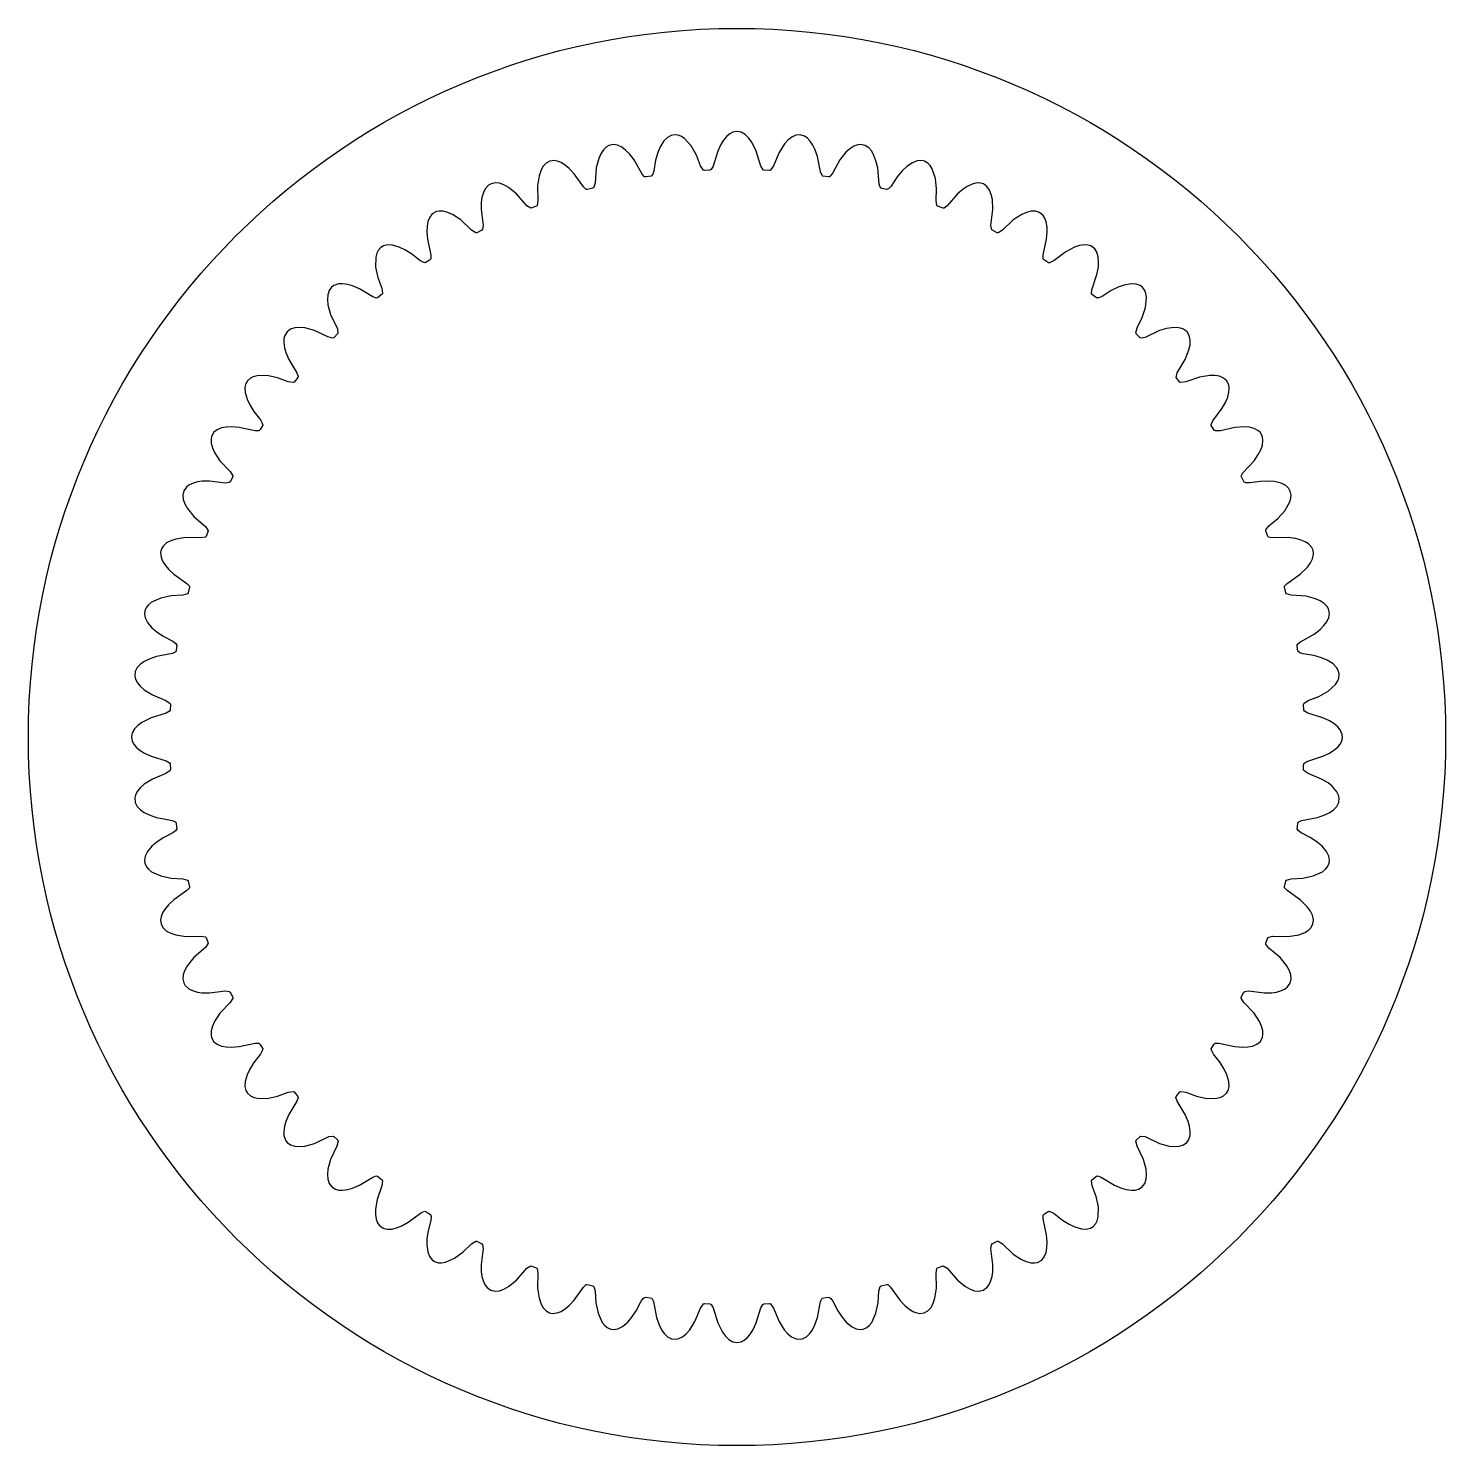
# Model space of a CAD drawing. Header units: millimetres. Extents: x -20.6 to 20.6, y -20.6 to 20.6.
import ezdxf

# ---------------------------------------------------------------- set-up
doc = ezdxf.new("R2010")
doc.units = ezdxf.units.MM

msp = doc.modelspace()

# ---------------------------------------------------------------- linework, layer by layer
msp.add_lwpolyline([(16.485309, -0.860577), (16.494007, -0.766342), (16.576644, -0.709033), (17.043768, -0.561445), (17.240538, -0.469103), (17.368144, -0.387267), (17.475306, -0.29669), (17.550576, -0.204618), (17.592173, -0.125937), (17.61622, -0.010809), (17.607843, 0.075629), (17.550576, 0.204618), (17.475306, 0.29669), (17.35864, 0.394159), (17.240538, 0.469103), (17.043768, 0.561445), (16.60285, 0.696546), (16.50527, 0.753334), (16.49045, 0.779698), (16.481614, 0.948295), (16.493597, 0.976064), (16.612928, 1.05816), (16.925363, 1.182377), (17.195127, 1.335594), (17.410587, 1.531602), (17.47582, 1.631037), (17.508965, 1.713636), (17.520846, 1.830646), (17.50348, 1.915735), (17.443464, 2.024786), (17.340525, 2.127949), (17.169321, 2.235381), (17.00108, 2.305482), (16.782371, 2.366776), (16.4699, 2.418985), (16.374922, 2.452955), (16.320526, 2.492609), (16.295605, 2.639084), (16.295839, 2.68703), (16.373141, 2.761732), (16.788052, 2.994423), (16.961322, 3.125657), (17.076482, 3.240865), (17.160289, 3.351409), (17.218146, 3.47252), (17.239162, 3.594335), (17.210706, 3.728211), (17.167486, 3.799801), (17.085399, 3.884402), (16.968596, 3.960181), (16.829955, 4.022316), (16.55459, 4.092775), (16.126823, 4.127307), (15.987963, 4.16851), (15.967986, 4.191217), (15.92429, 4.354292), (15.930237, 4.383946), (16.005493, 4.468108), (16.383083, 4.732848), (16.594166, 4.94127), (16.680884, 5.063817), (16.741828, 5.187215), (16.770067, 5.316507), (16.757361, 5.433431), (16.722684, 5.51305), (16.628359, 5.61803), (16.528322, 5.682336), (16.387245, 5.738983), (16.251765, 5.773763), (16.036091, 5.80078), (15.575004, 5.793017), (15.464651, 5.816872), (15.44241, 5.837366), (15.381907, 5.994981), (15.384723, 6.025093), (15.472844, 6.140048), (15.731602, 6.354732), (15.940816, 6.583811), (16.085161, 6.836807), (16.116475, 6.951534), (16.122473, 7.040332), (16.097614, 7.155287), (16.054804, 7.230845), (15.964027, 7.316012), (15.834247, 7.382317), (15.638224, 7.431586), (15.456555, 7.446266), (15.22961, 7.436976), (14.916298, 7.39007), (14.815471, 7.393028), (14.751484, 7.413932), (14.68252, 7.545537), (14.667926, 7.591209), (14.718361, 7.686142), (15.041059, 8.035658), (15.165295, 8.214014), (15.239217, 8.359169), (15.284763, 8.4902), (15.302362, 8.623263), (15.284707, 8.74561), (15.216274, 8.86414), (15.153047, 8.91887), (15.048834, 8.973965), (14.91433, 9.00994), (14.763275, 9.026192), (14.479614, 9.00811), (14.062112, 8.908764), (13.917316, 8.905041), (13.891299, 8.920463), (13.799349, 9.062054), (13.795842, 9.092094), (13.841407, 9.195393), (14.118707, 9.563857), (14.22362, 9.754221), (14.275116, 9.884271), (14.31221, 10.0317), (14.318986, 10.15043), (14.306391, 10.238534), (14.249952, 10.35765), (14.158343, 10.442305), (14.037145, 10.495455), (13.901491, 10.518682), (13.751377, 10.520557), (13.458689, 10.472294), (13.053859, 10.329852), (12.910245, 10.311014), (12.882759, 10.323632), (12.772933, 10.460634), (12.804402, 10.591841), (13.041668, 10.987272), (13.14973, 11.26353), (13.179106, 11.410753), (13.184591, 11.548271), (13.1578, 11.677872), (13.094042, 11.78508), (12.989264, 11.865051), (12.905703, 11.895689), (12.788159, 11.913746), (12.636239, 11.908115), (12.498325, 11.884783), (12.290308, 11.821742), (11.872242, 11.62711), (11.761727, 11.604017), (11.733073, 11.613693), (11.613693, 11.733073), (11.604017, 11.761727), (11.637764, 11.902585), (11.786831, 12.203956), (11.884783, 12.498325), (11.913746, 12.788159), (11.895689, 12.905703), (11.865051, 12.989264), (11.795584, 13.08417), (11.725744, 13.135783), (11.608174, 13.176665), (11.462646, 13.18445), (11.26353, 13.14973), (11.091596, 13.08925), (10.88805, 12.988456), (10.620904, 12.81817), (10.527591, 12.779863), (10.460634, 12.772933), (10.344103, 12.86511), (10.312194, 12.900897), (10.319656, 13.008137), (10.472294, 13.458689), (10.513246, 13.672156), (10.521737, 13.834829), (10.51005, 13.973057), (10.472007, 14.101774), (10.406115, 14.206362), (10.295387, 14.286811), (10.215366, 14.311093), (10.097753, 14.319037), (9.960246, 14.297195), (9.815639, 14.250601), (9.563857, 14.118707), (9.222858, 13.858138), (9.092094, 13.795842), (9.062054, 13.799349), (8.920463, 13.891299), (8.905041, 13.917316), (8.904651, 14.030217), (9.00811, 14.479614), (9.026524, 14.696192), (9.020672, 14.835943), (8.994594, 14.985714), (8.952493, 15.096935), (8.905151, 15.1723), (8.805143, 15.258161), (8.687022, 15.298237), (8.554684, 15.297496), (8.421311, 15.26354), (8.283412, 15.204196), (8.035658, 15.041059), (7.723764, 14.746272), (7.600229, 14.67065), (7.569987, 14.670997), (7.413932, 14.751484), (7.389314, 14.884147), (7.44523, 15.341897), (7.431586, 15.638224), (7.398541, 15.784667), (7.347618, 15.912527), (7.270431, 16.020026), (7.168579, 16.092033), (7.040332, 16.122473), (6.951534, 16.116475), (6.836807, 16.085161), (6.700312, 16.018226), (6.583811, 15.940816), (6.41942, 15.798617), (6.116661, 15.450769), (6.025093, 15.384723), (5.994981, 15.381907), (5.837366, 15.44241), (5.816872, 15.464651), (5.790409, 15.607058), (5.80401, 15.943005), (5.773763, 16.251765), (5.682336, 16.528322), (5.61803, 16.628359), (5.556054, 16.692234), (5.453991, 16.75068), (5.369196, 16.769425), (5.245162, 16.758952), (5.109049, 16.706873), (4.94127, 16.594166), (4.808799, 16.468983), (4.663848, 16.294114), (4.489059, 16.029892), (4.419395, 15.956942), (4.361044, 15.923378), (4.217096, 15.960188), (4.173391, 15.979903), (4.136589, 16.080907), (4.092775, 16.55459), (4.043361, 16.766258), (3.984953, 16.918322), (3.918054, 17.039845), (3.830946, 17.141961), (3.728211, 17.210706), (3.594335, 17.239162), (3.511355, 17.228797), (3.40068, 17.188217), (3.283944, 17.112334), (3.170791, 17.010952), (2.994423, 16.788052), (2.788888, 16.411313), (2.694767, 16.301217), (2.665898, 16.292202), (2.499148, 16.318613), (2.474477, 16.336107), (2.428201, 16.439089), (2.339928, 16.891714), (2.26866, 17.097058), (2.206472, 17.222346), (2.121732, 17.348562), (2.038032, 17.433044), (1.96413, 17.482637), (1.837845, 17.520398), (1.713636, 17.508965), (1.59304, 17.454462), (1.485009, 17.369193), (1.38317, 17.258892), (1.22319, 17.009087), (1.05816, 16.612928), (0.976064, 16.493597), (0.948295, 16.481614), (0.772995, 16.491669), (0.696546, 16.60285), (0.561445, 17.043768), (0.428453, 17.308926), (0.338701, 17.429268), (0.240175, 17.525362), (0.125937, 17.592173), (0.003603, 17.616527), (-0.125937, 17.592173), (-0.204618, 17.550576), (-0.29669, 17.475306), (-0.394159, 17.35864), (-0.469103, 17.240538), (-0.561445, 17.043768), (-0.696546, 16.60285), (-0.753334, 16.50527), (-0.779698, 16.49045), (-0.948295, 16.481614), (-0.976064, 16.493597), (-1.05816, 16.612928), (-1.182377, 16.925363), (-1.335594, 17.195127), (-1.531602, 17.410587), (-1.631037, 17.47582), (-1.713636, 17.508965), (-1.830646, 17.520846), (-1.915735, 17.50348), (-2.024786, 17.443464), (-2.127949, 17.340525), (-2.235381, 17.169321), (-2.305482, 17.00108), (-2.366776, 16.782371), (-2.418985, 16.4699), (-2.452955, 16.374922), (-2.492609, 16.320526), (-2.639084, 16.295605), (-2.68703, 16.295839), (-2.761732, 16.373141), (-2.994423, 16.788052), (-3.125657, 16.961322), (-3.240865, 17.076482), (-3.351409, 17.160289), (-3.47252, 17.218146), (-3.594335, 17.239162), (-3.728211, 17.210706), (-3.799801, 17.167486), (-3.884402, 17.085399), (-3.960181, 16.968596), (-4.022316, 16.829955), (-4.092775, 16.55459), (-4.127307, 16.126823), (-4.16851, 15.987963), (-4.191217, 15.967986), (-4.354292, 15.92429), (-4.383946, 15.930237), (-4.468108, 16.005493), (-4.732848, 16.383083), (-4.881476, 16.541686), (-4.989247, 16.630849), (-5.117997, 16.711686), (-5.228823, 16.75482), (-5.316507, 16.770067), (-5.447233, 16.753199), (-5.556054, 16.692234), (-5.644055, 16.593392), (-5.708064, 16.471555), (-5.756235, 16.329368), (-5.80078, 16.036091), (-5.790409, 15.607058), (-5.816872, 15.464651), (-5.837366, 15.44241), (-6.0016, 15.380295), (-6.116661, 15.450769), (-6.41942, 15.798617), (-6.648764, 15.986758), (-6.779704, 16.060191), (-6.908796, 16.107903), (-7.040332, 16.122473), (-7.155287, 16.097614), (-7.230845, 16.054804), (-7.32539, 15.950023), (-7.378887, 15.843812), (-7.420477, 15.697587), (-7.440905, 15.559213), (-7.44523, 15.341897), (-7.389314, 14.884147), (-7.401503, 14.771906), (-7.41956, 14.747644), (-7.569987, 14.670997), (-7.600229, 14.67065), (-7.723764, 14.746272), (-8.035658, 15.041059), (-8.272275, 15.198549), (-8.411219, 15.260003), (-8.54569, 15.296098), (-8.663488, 15.300492), (-8.74561, 15.284707), (-8.86414, 15.216274), (-8.940603, 15.119146), (-8.991893, 14.99511), (-9.017965, 14.858862), (-9.026524, 14.696192), (-9.00811, 14.479614), (-8.903403, 14.015575), (-8.907192, 13.908142), (-8.942667, 13.875887), (-9.068194, 13.796396), (-9.13406, 13.810286), (-9.222858, 13.858138), (-9.470741, 14.055415), (-9.662636, 14.176933), (-9.827306, 14.255054), (-10.021702, 14.310397), (-10.167246, 14.317866), (-10.288446, 14.289498), (-10.363299, 14.245468), (-10.442305, 14.158343), (-10.481509, 14.078443), (-10.511755, 13.96343), (-10.513246, 13.672156), (-10.446601, 13.369161), (-10.329852, 13.053859), (-10.311014, 12.910245), (-10.323632, 12.882759), (-10.454836, 12.776512), (-10.484345, 12.769884), (-10.591841, 12.804402), (-10.987272, 13.041668), (-11.18756, 13.126107), (-11.32228, 13.163727), (-11.472778, 13.185208), (-11.591566, 13.179536), (-11.725744, 13.135783), (-11.795584, 13.08417), (-11.865051, 12.989264), (-11.905241, 12.863174), (-11.914161, 12.725836), (-11.900335, 12.576348), (-11.821742, 12.290308), (-11.62711, 11.872242), (-11.609528, 11.738464), (-11.733073, 11.613693), (-11.761727, 11.604017), (-11.902585, 11.637764), (-12.290308, 11.821742), (-12.576348, 11.900335), (-12.725836, 11.914161), (-12.863174, 11.905241), (-12.989264, 11.865051), (-13.08922, 11.790435), (-13.1578, 11.677872), (-13.179536, 11.591566), (-13.185208, 11.472778), (-13.163727, 11.32228), (-13.126107, 11.18756), (-13.041668, 10.987272), (-12.804402, 10.591841), (-12.769884, 10.484345), (-12.776512, 10.454836), (-12.882759, 10.323632), (-12.910245, 10.311014), (-13.053859, 10.329852), (-13.369161, 10.446601), (-13.672156, 10.513246), (-13.96343, 10.511755), (-14.078443, 10.481509), (-14.158343, 10.442305), (-14.245468, 10.363299), (-14.289498, 10.288446), (-14.317866, 10.167246), (-14.310397, 10.021702), (-14.255054, 9.827306), (-14.176933, 9.662636), (-14.055415, 9.470741), (-13.858138, 9.222858), (-13.810286, 9.13406), (-13.796396, 9.068194), (-13.875887, 8.942667), (-13.908142, 8.907192), (-14.015575, 8.903403), (-14.479614, 9.00811), (-14.696192, 9.026524), (-14.858862, 9.017965), (-14.99511, 8.991893), (-15.119146, 8.940603), (-15.216274, 8.86414), (-15.284707, 8.74561), (-15.300492, 8.663488), (-15.296098, 8.54569), (-15.260003, 8.411219), (-15.198549, 8.272275), (-15.041059, 8.035658), (-14.746272, 7.723764), (-14.67065, 7.600229), (-14.670997, 7.569987), (-14.747644, 7.41956), (-14.771906, 7.401503), (-14.884147, 7.389314), (-15.341897, 7.44523), (-15.559213, 7.440905), (-15.697587, 7.420477), (-15.843812, 7.378887), (-15.950023, 7.32539), (-16.020026, 7.270431), (-16.094964, 7.161995), (-16.122473, 7.040332), (-16.107903, 6.908796), (-16.060191, 6.779704), (-15.986758, 6.648764), (-15.798617, 6.41942), (-15.450769, 6.116661), (-15.380295, 6.0016), (-15.44241, 5.837366), (-15.464651, 5.816872), (-15.607058, 5.790409), (-16.036091, 5.80078), (-16.329368, 5.756235), (-16.471555, 5.708064), (-16.593392, 5.644055), (-16.692234, 5.556054), (-16.75068, 5.453991), (-16.769425, 5.369196), (-16.75482, 5.228823), (-16.711686, 5.117997), (-16.630849, 4.989247), (-16.541686, 4.881476), (-16.383083, 4.732848), (-16.005493, 4.468108), (-15.930237, 4.383946), (-15.92429, 4.354292), (-15.967986, 4.191217), (-15.987963, 4.16851), (-16.126823, 4.127307), (-16.462352, 4.105717), (-16.766258, 4.043361), (-17.031743, 3.923527), (-17.124511, 3.849117), (-17.181558, 3.780803), (-17.229016, 3.673191), (-17.238794, 3.5869), (-17.215413, 3.464641), (-17.149392, 3.334717), (-17.019765, 3.179638), (-16.881421, 3.060979), (-16.692358, 2.9351), (-16.411313, 2.788888), (-16.331481, 2.72723), (-16.292001, 2.672708), (-16.313563, 2.525701), (-16.328602, 2.480174), (-16.425205, 2.433016), (-16.891714, 2.339928), (-17.097058, 2.26866), (-17.242182, 2.194677), (-17.356047, 2.115442), (-17.448498, 2.018137), (-17.506128, 1.908778), (-17.520434, 1.772662), (-17.501453, 1.69122), (-17.449526, 1.585392), (-17.361857, 1.477228), (-17.249203, 1.375292), (-17.009087, 1.22319), (-16.612928, 1.05816), (-16.493597, 0.976064), (-16.481614, 0.948295), (-16.49045, 0.779698), (-16.50527, 0.753334), (-16.60285, 0.696546), (-17.043768, 0.561445), (-17.318895, 0.421611), (-17.429268, 0.338701), (-17.525362, 0.240175), (-17.592173, 0.125937), (-17.616527, 0.003603), (-17.592173, -0.125937), (-17.550576, -0.204618), (-17.475306, -0.29669), (-17.35864, -0.394159), (-17.240538, -0.469103), (-17.043768, -0.561445), (-16.60285, -0.696546), (-16.50527, -0.753334), (-16.49045, -0.779698), (-16.481614, -0.948295), (-16.493597, -0.976064), (-16.612928, -1.05816), (-17.009087, -1.22319), (-17.249203, -1.375292), (-17.361857, -1.477228), (-17.449526, -1.585392), (-17.501453, -1.69122), (-17.520434, -1.772662), (-17.506128, -1.908778), (-17.448498, -2.018137), (-17.356047, -2.115442), (-17.242182, -2.194677), (-17.097058, -2.26866), (-16.891714, -2.339928), (-16.425205, -2.433016), (-16.328602, -2.480174), (-16.313563, -2.525701), (-16.292001, -2.672708), (-16.331481, -2.72723), (-16.411313, -2.788888), (-16.692358, -2.9351), (-16.881421, -3.060979), (-17.019765, -3.179638), (-17.149392, -3.334717), (-17.215413, -3.464641), (-17.238794, -3.5869), (-17.229016, -3.673191), (-17.181558, -3.780803), (-17.124511, -3.849117), (-17.031743, -3.923527), (-16.766258, -4.043361), (-16.462352, -4.105717), (-16.126823, -4.127307), (-15.987963, -4.16851), (-15.967986, -4.191217), (-15.92429, -4.354292), (-15.930237, -4.383946), (-16.005493, -4.468108), (-16.383083, -4.732848), (-16.541686, -4.881476), (-16.630849, -4.989247), (-16.711686, -5.117997), (-16.75482, -5.228823), (-16.770067, -5.316507), (-16.753199, -5.447233), (-16.692234, -5.556054), (-16.593392, -5.644055), (-16.471555, -5.708064), (-16.329368, -5.756235), (-16.036091, -5.80078), (-15.607058, -5.790409), (-15.464651, -5.816872), (-15.44241, -5.837366), (-15.380295, -6.0016), (-15.450769, -6.116661), (-15.798617, -6.41942), (-15.986758, -6.648764), (-16.060191, -6.779704), (-16.107903, -6.908796), (-16.122473, -7.040332), (-16.097614, -7.155287), (-16.054804, -7.230845), (-15.950023, -7.32539), (-15.843812, -7.378887), (-15.697587, -7.420477), (-15.559213, -7.440905), (-15.341897, -7.44523), (-14.884147, -7.389314), (-14.771906, -7.401503), (-14.747644, -7.41956), (-14.670997, -7.569987), (-14.67065, -7.600229), (-14.746272, -7.723764), (-15.041059, -8.035658), (-15.198549, -8.272275), (-15.260003, -8.411219), (-15.296098, -8.54569), (-15.300492, -8.663488), (-15.284707, -8.74561), (-15.216274, -8.86414), (-15.119146, -8.940603), (-14.99511, -8.991893), (-14.858862, -9.017965), (-14.696192, -9.026524), (-14.479614, -9.00811), (-14.015575, -8.903403), (-13.908142, -8.907192), (-13.875887, -8.942667), (-13.796396, -9.068194), (-13.810286, -9.13406), (-13.858138, -9.222858), (-14.055415, -9.470741), (-14.176933, -9.662636), (-14.255054, -9.827306), (-14.310397, -10.021702), (-14.317866, -10.167246), (-14.289498, -10.288446), (-14.245468, -10.363299), (-14.158343, -10.442305), (-14.078443, -10.481509), (-13.96343, -10.511755), (-13.672156, -10.513246), (-13.369161, -10.446601), (-13.053859, -10.329852), (-12.910245, -10.311014), (-12.882759, -10.323632), (-12.776512, -10.454836), (-12.769884, -10.484345), (-12.804402, -10.591841), (-13.041668, -10.987272), (-13.126107, -11.18756), (-13.163727, -11.32228), (-13.185208, -11.472778), (-13.179536, -11.591566), (-13.135783, -11.725744), (-13.08417, -11.795584), (-12.989264, -11.865051), (-12.863174, -11.905241), (-12.725836, -11.914161), (-12.576348, -11.900335), (-12.290308, -11.821742), (-11.872242, -11.62711), (-11.738464, -11.609528), (-11.613693, -11.733073), (-11.604017, -11.761727), (-11.637764, -11.902585), (-11.821742, -12.290308), (-11.900335, -12.576348), (-11.914161, -12.725836), (-11.905241, -12.863174), (-11.865051, -12.989264), (-11.790435, -13.08922), (-11.677872, -13.1578), (-11.591566, -13.179536), (-11.472778, -13.185208), (-11.32228, -13.163727), (-11.18756, -13.126107), (-10.987272, -13.041668), (-10.591841, -12.804402), (-10.484345, -12.769884), (-10.454836, -12.776512), (-10.323632, -12.882759), (-10.311014, -12.910245), (-10.329852, -13.053859), (-10.472294, -13.458689), (-10.519928, -13.738906), (-10.519555, -13.890833), (-10.497836, -14.02836), (-10.453937, -14.137761), (-10.406115, -14.206362), (-10.295387, -14.286811), (-10.175556, -14.317158), (-10.041383, -14.313564), (-9.906309, -14.281964), (-9.754221, -14.22362), (-9.563857, -14.118707), (-9.182524, -13.834311), (-9.082839, -13.794076), (-9.038943, -13.813364), (-8.915268, -13.895707), (-8.901167, -13.961529), (-8.908764, -14.062112), (-8.988163, -14.368804), (-9.021125, -14.593535), (-9.025514, -14.775743), (-8.997005, -14.975843), (-8.94463, -15.111843), (-8.869418, -15.211025), (-8.798749, -15.261498), (-8.687022, -15.298237), (-8.598083, -15.301554), (-8.480712, -15.282404), (-8.214014, -15.165295), (-7.964321, -14.981173), (-7.723764, -14.746272), (-7.600229, -14.67065), (-7.569987, -14.670997), (-7.41956, -14.747644), (-7.401503, -14.771906), (-7.389314, -14.884147), (-7.44523, -15.341897), (-7.440905, -15.559213), (-7.420477, -15.697587), (-7.378887, -15.843812), (-7.32539, -15.950023), (-7.270431, -16.020026), (-7.161995, -16.094964), (-7.040332, -16.122473), (-6.908796, -16.107903), (-6.779704, -16.060191), (-6.648764, -15.986758), (-6.41942, -15.798617), (-6.116661, -15.450769), (-6.0016, -15.380295), (-5.837366, -15.44241), (-5.816872, -15.464651), (-5.790409, -15.607058), (-5.80078, -16.036091), (-5.756235, -16.329368), (-5.708064, -16.471555), (-5.644055, -16.593392), (-5.556054, -16.692234), (-5.453991, -16.75068), (-5.369196, -16.769425), (-5.228823, -16.75482), (-5.117997, -16.711686), (-4.989247, -16.630849), (-4.881476, -16.541686), (-4.732848, -16.383083), (-4.468108, -16.005493), (-4.383946, -15.930237), (-4.354292, -15.92429), (-4.191217, -15.967986), (-4.16851, -15.987963), (-4.127307, -16.126823), (-4.105717, -16.462352), (-4.043361, -16.766258), (-3.923527, -17.031743), (-3.849117, -17.124511), (-3.780803, -17.181558), (-3.673191, -17.229016), (-3.5869, -17.238794), (-3.464641, -17.215413), (-3.334717, -17.149392), (-3.179638, -17.019765), (-3.060979, -16.881421), (-2.9351, -16.692358), (-2.788888, -16.411313), (-2.72723, -16.331481), (-2.672708, -16.292001), (-2.525701, -16.313563), (-2.480174, -16.328602), (-2.433016, -16.425205), (-2.339928, -16.891714), (-2.26866, -17.097058), (-2.194677, -17.242182), (-2.115442, -17.356047), (-2.018137, -17.448498), (-1.908778, -17.506128), (-1.772662, -17.520434), (-1.69122, -17.501453), (-1.585392, -17.449526), (-1.477228, -17.361857), (-1.375292, -17.249203), (-1.22319, -17.009087), (-1.05816, -16.612928), (-0.976064, -16.493597), (-0.948295, -16.481614), (-0.779698, -16.49045), (-0.753334, -16.50527), (-0.696546, -16.60285), (-0.561445, -17.043768), (-0.421611, -17.318895), (-0.338701, -17.429268), (-0.240175, -17.525362), (-0.125937, -17.592173), (-0.003603, -17.616527), (0.125937, -17.592173), (0.204618, -17.550576), (0.29669, -17.475306), (0.394159, -17.35864), (0.469103, -17.240538), (0.561445, -17.043768), (0.696546, -16.60285), (0.753334, -16.50527), (0.779698, -16.49045), (0.948295, -16.481614), (0.976064, -16.493597), (1.05816, -16.612928), (1.22319, -17.009087), (1.375292, -17.249203), (1.477228, -17.361857), (1.585392, -17.449526), (1.69122, -17.501453), (1.772662, -17.520434), (1.908778, -17.506128), (2.018137, -17.448498), (2.115442, -17.356047), (2.194677, -17.242182), (2.26866, -17.097058), (2.339928, -16.891714), (2.433016, -16.425205), (2.480174, -16.328602), (2.525701, -16.313563), (2.672708, -16.292001), (2.72723, -16.331481), (2.788888, -16.411313), (2.9351, -16.692358), (3.060979, -16.881421), (3.179638, -17.019765), (3.334717, -17.149392), (3.464641, -17.215413), (3.5869, -17.238794), (3.673191, -17.229016), (3.780803, -17.181558), (3.849117, -17.124511), (3.923527, -17.031743), (4.043361, -16.766258), (4.105717, -16.462352), (4.127307, -16.126823), (4.16851, -15.987963), (4.191217, -15.967986), (4.354292, -15.92429), (4.383946, -15.930237), (4.468108, -16.005493), (4.732848, -16.383083), (4.881476, -16.541686), (4.989247, -16.630849), (5.117997, -16.711686), (5.228823, -16.75482), (5.316507, -16.770067), (5.447233, -16.753199), (5.556054, -16.692234), (5.644055, -16.593392), (5.708064, -16.471555), (5.756235, -16.329368), (5.80078, -16.036091), (5.790409, -15.607058), (5.816872, -15.464651), (5.837366, -15.44241), (6.0016, -15.380295), (6.116661, -15.450769), (6.41942, -15.798617), (6.648764, -15.986758), (6.779704, -16.060191), (6.908796, -16.107903), (7.040332, -16.122473), (7.161995, -16.094964), (7.270431, -16.020026), (7.32539, -15.950023), (7.378887, -15.843812), (7.420477, -15.697587), (7.440905, -15.559213), (7.44523, -15.341897), (7.389314, -14.884147), (7.401503, -14.771906), (7.41956, -14.747644), (7.569987, -14.670997), (7.600229, -14.67065), (7.723764, -14.746272), (8.035658, -15.041059), (8.272275, -15.198549), (8.411219, -15.260003), (8.54569, -15.296098), (8.663488, -15.300492), (8.74561, -15.284707), (8.86414, -15.216274), (8.940603, -15.119146), (8.991893, -14.99511), (9.017965, -14.858862), (9.026524, -14.696192), (9.00811, -14.479614), (8.903403, -14.015575), (8.907192, -13.908142), (8.942667, -13.875887), (9.068194, -13.796396), (9.13406, -13.810286), (9.222858, -13.858138), (9.470741, -14.055415), (9.662636, -14.176933), (9.827306, -14.255054), (10.021702, -14.310397), (10.167246, -14.317866), (10.288446, -14.289498), (10.363299, -14.245468), (10.442305, -14.158343), (10.481509, -14.078443), (10.511755, -13.96343), (10.513246, -13.672156), (10.446601, -13.369161), (10.329852, -13.053859), (10.311014, -12.910245), (10.323632, -12.882759), (10.454836, -12.776512), (10.484345, -12.769884), (10.591841, -12.804402), (10.987272, -13.041668), (11.18756, -13.126107), (11.32228, -13.163727), (11.472778, -13.185208), (11.591566, -13.179536), (11.677872, -13.1578), (11.790435, -13.08922), (11.865051, -12.989264), (11.905241, -12.863174), (11.914161, -12.725836), (11.900335, -12.576348), (11.821742, -12.290308), (11.637764, -11.902585), (11.604017, -11.761727), (11.613693, -11.733073), (11.738464, -11.609528), (11.872242, -11.62711), (12.290308, -11.821742), (12.576348, -11.900335), (12.725836, -11.914161), (12.863174, -11.905241), (12.989264, -11.865051), (13.08417, -11.795584), (13.135783, -11.725744), (13.179536, -11.591566), (13.185208, -11.472778), (13.163727, -11.32228), (13.126107, -11.18756), (13.041668, -10.987272), (12.804402, -10.591841), (12.769884, -10.484345), (12.776512, -10.454836), (12.882759, -10.323632), (12.910245, -10.311014), (13.053859, -10.329852), (13.369161, -10.446601), (13.672156, -10.513246), (13.96343, -10.511755), (14.078443, -10.481509), (14.158343, -10.442305), (14.245468, -10.363299), (14.289498, -10.288446), (14.317866, -10.167246), (14.310397, -10.021702), (14.255054, -9.827306), (14.176933, -9.662636), (14.055415, -9.470741), (13.858138, -9.222858), (13.810286, -9.13406), (13.796396, -9.068194), (13.875887, -8.942667), (13.908142, -8.907192), (14.015575, -8.903403), (14.479614, -9.00811), (14.696192, -9.026524), (14.858862, -9.017965), (14.99511, -8.991893), (15.119146, -8.940603), (15.216274, -8.86414), (15.284707, -8.74561), (15.300492, -8.663488), (15.296098, -8.54569), (15.260003, -8.411219), (15.198549, -8.272275), (15.041059, -8.035658), (14.746272, -7.723764), (14.67065, -7.600229), (14.670997, -7.569987), (14.747644, -7.41956), (14.771906, -7.401503), (14.884147, -7.389314), (15.341897, -7.44523), (15.559213, -7.440905), (15.697587, -7.420477), (15.843812, -7.378887), (15.950023, -7.32539), (16.020026, -7.270431), (16.094964, -7.161995), (16.122473, -7.040332), (16.107903, -6.908796), (16.060191, -6.779704), (15.986758, -6.648764), (15.798617, -6.41942), (15.472844, -6.140048), (15.384723, -6.025093), (15.381907, -5.994981), (15.445641, -5.831368), (15.575004, -5.793017), (16.036091, -5.80078), (16.340963, -5.752808), (16.519168, -5.686746), (16.628359, -5.61803), (16.692234, -5.556054), (16.755426, -5.440379), (16.770067, -5.316507), (16.741828, -5.187215), (16.680884, -5.063817), (16.601532, -4.950857), (16.383083, -4.732848), (16.005493, -4.468108), (15.930237, -4.383946), (15.92429, -4.354292), (15.967986, -4.191217), (15.987963, -4.16851), (16.126823, -4.127307), (16.462352, -4.105717), (16.766258, -4.043361), (17.031743, -3.923527), (17.124511, -3.849117), (17.181558, -3.780803), (17.229016, -3.673191), (17.238794, -3.5869), (17.215413, -3.464641), (17.149392, -3.334717), (17.019765, -3.179638), (16.881421, -3.060979), (16.692358, -2.9351), (16.411313, -2.788888), (16.331481, -2.72723), (16.292001, -2.672708), (16.313563, -2.525701), (16.328602, -2.480174), (16.425205, -2.433016), (16.891714, -2.339928), (17.097058, -2.26866), (17.242182, -2.194677), (17.356047, -2.115442), (17.448498, -2.018137), (17.506128, -1.908778), (17.520434, -1.772662), (17.501453, -1.69122), (17.454462, -1.59304), (17.304748, -1.422472), (17.195127, -1.335594), (17.009087, -1.22319), (16.612928, -1.05816), (16.527089, -1.005185), (16.483755, -0.961949)], close=True)
msp.add_circle((0, 0), 20.616527)

doc.saveas('drawing.dxf')
